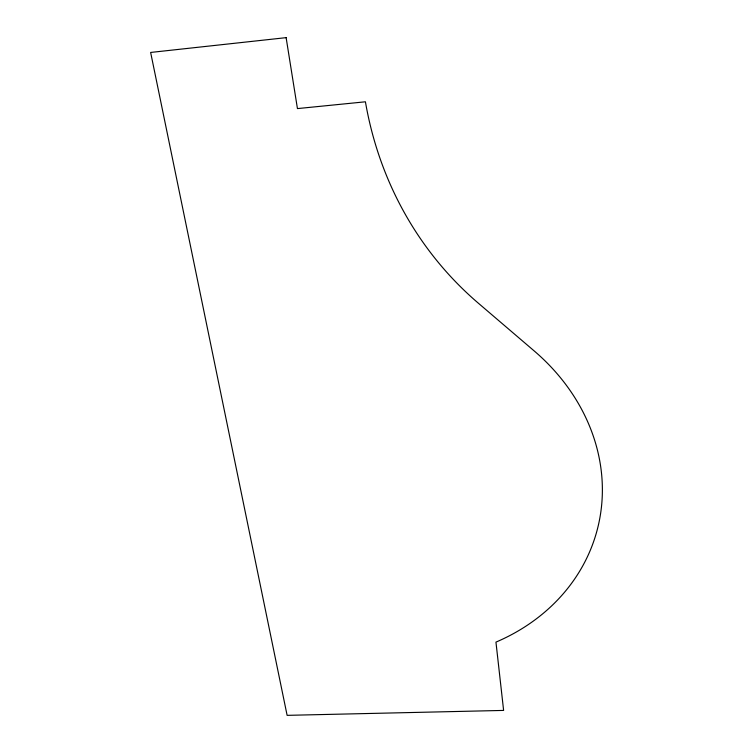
<?xml version="1.0" encoding="UTF-8"?>
<svg xmlns="http://www.w3.org/2000/svg" width="753" height="753" viewBox="0 0 753 753"><rect width="100%" height="100%" fill="white"/><g stroke="black" fill="none" stroke-linecap="round" stroke-linejoin="round"><path stroke-width="1.13" d="M286.121 37.65L150.638 52.446L287.119 715.35L503.616 710.418L495.954 642.121A208.788 180.325 14.2 0 0 534.206 350.945L478.484 303.308A397.292 361.901 -46.9 0 1 365.421 101.796L297.444 108.592L286.121 37.65"/></g></svg>
